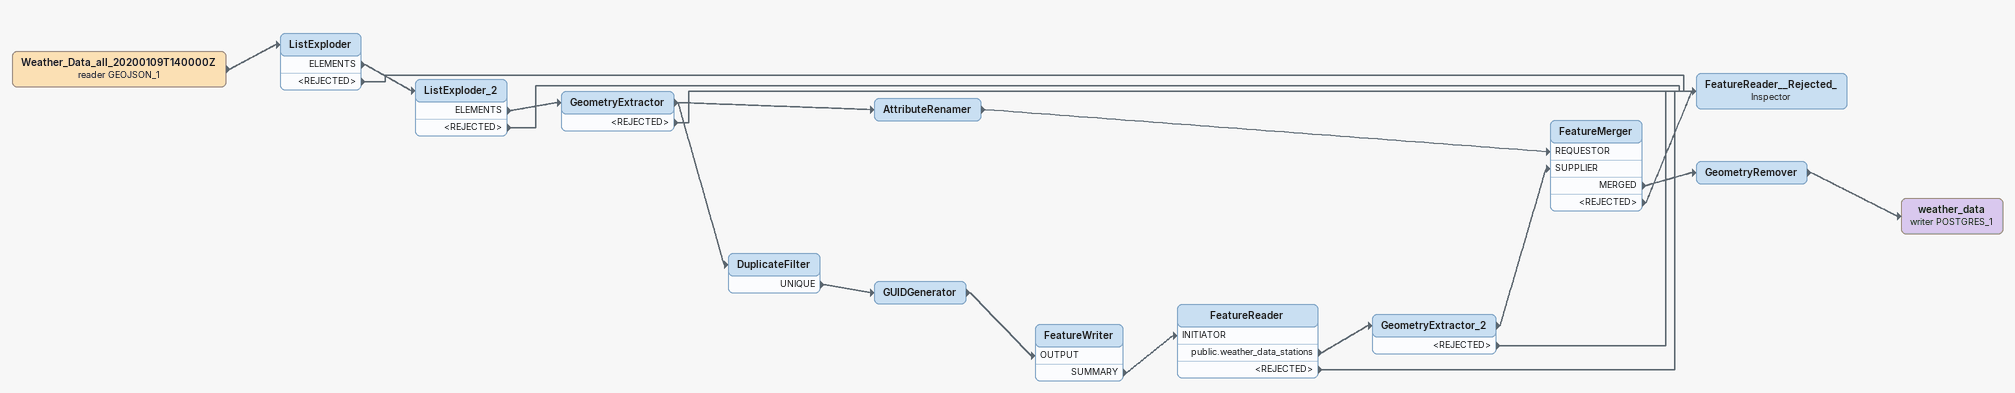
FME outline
Weather_Data_all_20200109T140000Z (reader GEOJSON_1)
    -> ListExploder
ListExploder
    ELEMENTS -> ListExploder_2
    <REJECTED> -> FeatureReader__Rejected_
ListExploder_2
    ELEMENTS -> GeometryExtractor
    <REJECTED> -> FeatureReader__Rejected_
GeometryExtractor
    -> DuplicateFilter
    -> AttributeRenamer
    <REJECTED> -> FeatureReader__Rejected_
AttributeRenamer
    -> FeatureMerger [REQUESTOR]
DuplicateFilter
    UNIQUE -> GUIDGenerator
GUIDGenerator
    -> FeatureWriter [OUTPUT]
FeatureWriter
    SUMMARY -> FeatureReader [INITIATOR]
FeatureReader
    public.weather_data_stations -> GeometryExtractor_2
    <REJECTED> -> FeatureReader__Rejected_
GeometryExtractor_2
    -> FeatureMerger [SUPPLIER]
    <REJECTED> -> FeatureReader__Rejected_
FeatureMerger
    MERGED -> GeometryRemover
    <REJECTED> -> FeatureReader__Rejected_
FeatureReader__Rejected_: Inspector
GeometryRemover
    -> weather_data (writer POSTGRES_1)
weather_data (writer POSTGRES_1)
